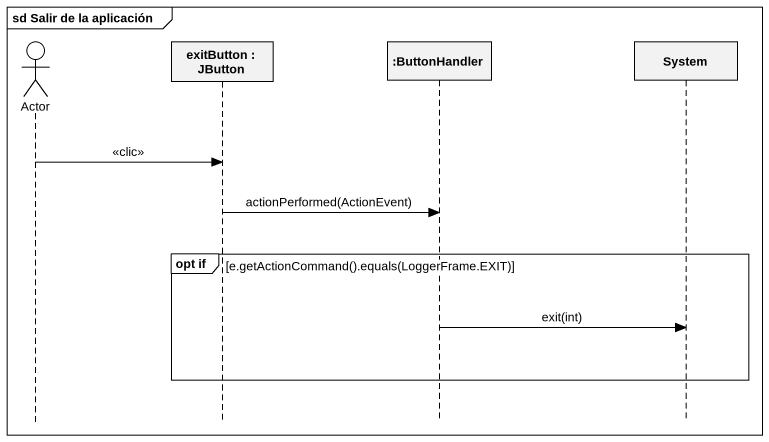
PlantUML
@startuml
mainframe sd Salir de la aplicación
hide footbox
actor "Actor" as Actor_
participant "exitButton : JButton" as exitButton_JButton
participant ":ButtonHandler" as ButtonHandler
participant System

Actor_ -> exitButton_JButton : <<clic>>
exitButton_JButton -> ButtonHandler : actionPerformed(ActionEvent)
group opt if [e.getActionCommand().equals(LoggerFrame.EXIT)]
  ButtonHandler -> System : exit(int)
end
@enduml
